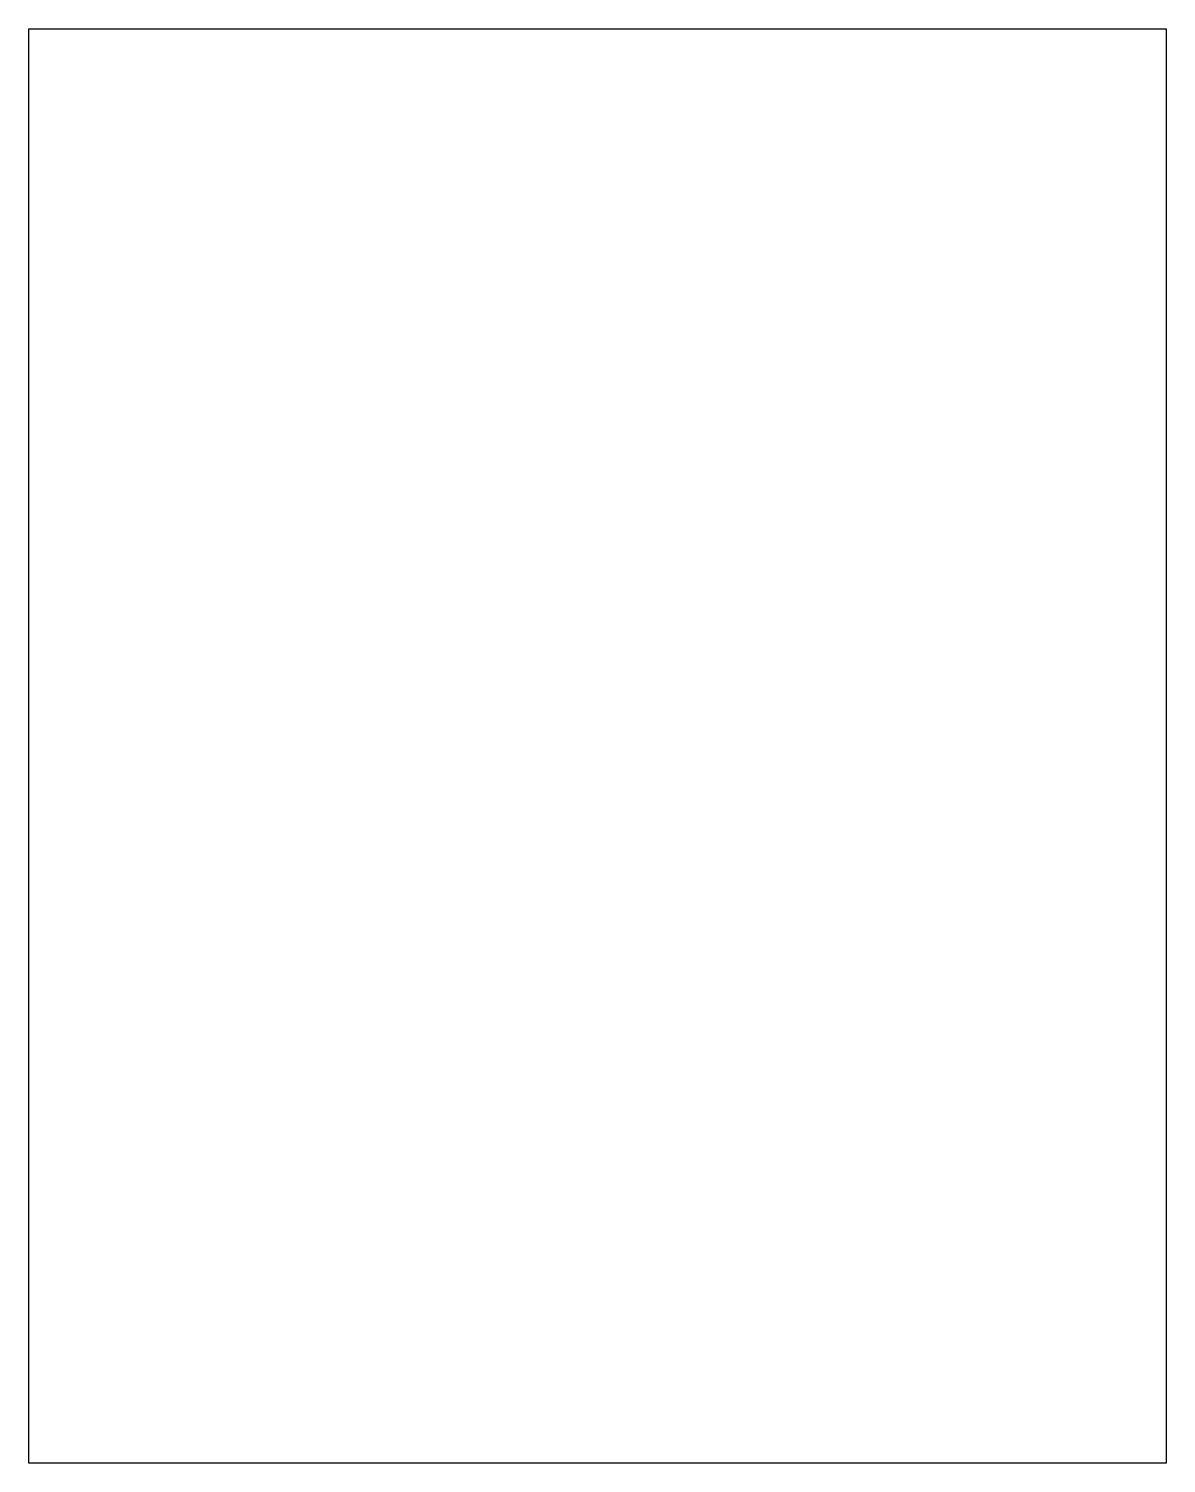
# Model space of a CAD drawing. Extents: x 0 to 29.2, y 0 to 36.8.
import ezdxf

# ---------------------------------------------------------------- set-up
doc = ezdxf.new("R2010")
doc.units = 0
doc.layers.add('BLACK', color=7, linetype='CONTINUOUS')

msp = doc.modelspace()

# ---------------------------------------------------------------- linework, layer by layer
at = {"layer": 'BLACK', "linetype": 'CONTINUOUS'}
for p, q in [((0, 0), (0, 36.83)), ((0, 36.83), (29.21, 36.83)), ((29.21, 36.83), (29.21, 0)), ((29.21, 0), (0, 0))]:
    msp.add_line(p, q, dxfattribs=at)

doc.saveas('drawing.dxf')
